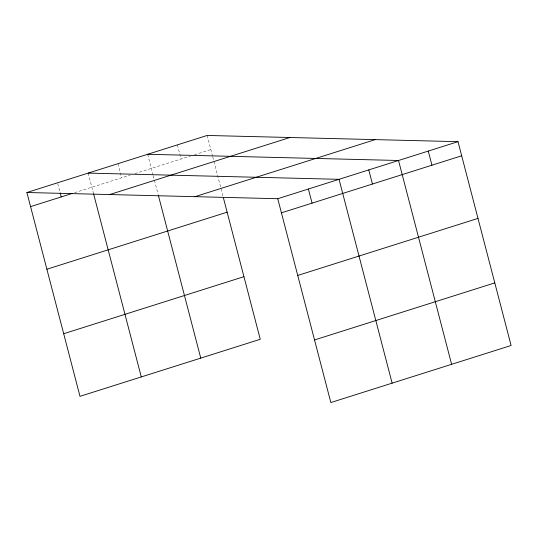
<?xml version="1.0" encoding="UTF-8"?>
<svg xmlns="http://www.w3.org/2000/svg" width="538" height="538" viewBox="0 0 538 538"><rect width="100%" height="100%" fill="white"/><g stroke="black" fill="none" stroke-linecap="round" stroke-linejoin="round"><path stroke-width="0.4" stroke-dasharray="2.69 2.02" d="M74.58 192.698L130.216 175.092M134.91 173.606L190.486 156.02M194.4 154.776L210.835 149.577M207.157 135.455L212.53 156.081M212.739 156.894L223.115 196.733M177.412 144.87L181.091 158.992M147.674 154.278L153.041 174.904M153.256 175.718L158.125 194.42M117.93 163.693L121.608 177.816M88.185 173.108L93.35 192.92M57.748 183.586L59.994 192.221"/><path stroke-width="0.81" d="M26.9 192.503L207.157 135.455L458.006 141.669L511.1 345.497L330.843 402.545L277.749 198.717L26.9 192.503L79.994 396.331L260.251 339.283L223.331 197.547M30.579 206.626L72.22 193.445M109.678 194.554L289.935 137.506M194.971 196.666L375.228 139.618M46.887 269.229L227.144 212.18M277.749 198.717L458.006 141.669M281.428 212.84L461.685 155.791M63.686 333.728L243.943 276.68M297.736 275.443L477.993 218.394M314.535 339.942L494.792 282.894M147.674 154.278L398.524 160.492L451.617 364.327M88.185 173.108L339.041 179.322L392.128 383.15M428.261 151.084L431.94 165.206M368.779 169.907L372.457 184.03M308.395 189.02L312.074 203.142M158.34 195.233L200.761 358.106M93.558 193.734L141.279 376.936M60.202 193.001L61.224 196.928"/></g></svg>
